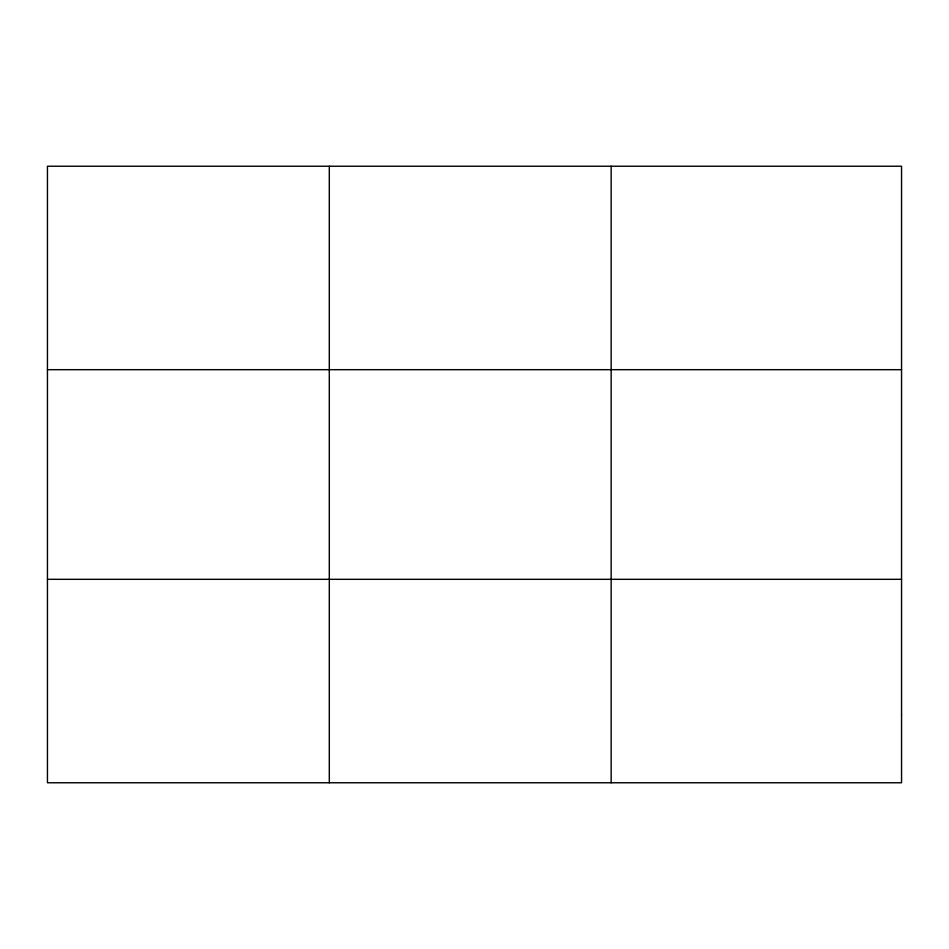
<?xml version="1.0" encoding="UTF-8"?>
<svg xmlns="http://www.w3.org/2000/svg" width="949" height="949" viewBox="0 0 949 949"><rect width="100%" height="100%" fill="white"/><g stroke="black" fill="none" stroke-linecap="round" stroke-linejoin="round"><path stroke-width="1.42" d="M329.303 782.771L329.303 166.229M611.156 782.771L611.156 166.229M47.45 369.683L901.55 369.683M47.45 579.317L901.55 579.317M901.55 714.953L901.55 782.771L47.45 782.771L47.45 166.229L901.55 166.229L901.55 714.953"/></g></svg>
